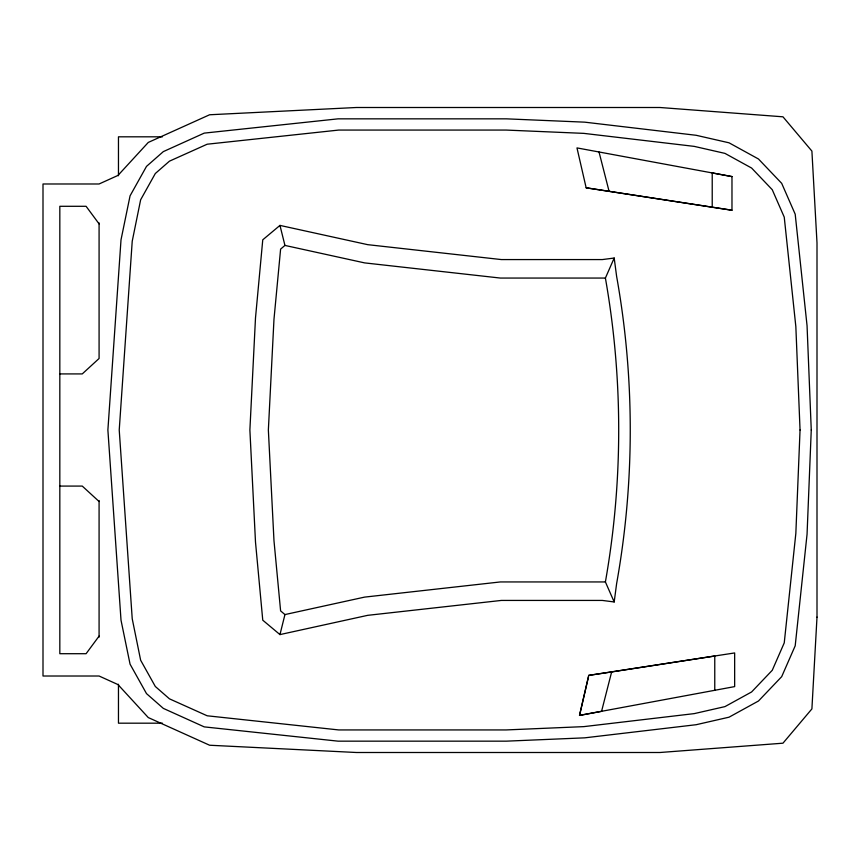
<?xml version="1.0" encoding="UTF-8"?>
<svg xmlns="http://www.w3.org/2000/svg" width="860" height="860" viewBox="0 0 860 860"><rect width="100%" height="100%" fill="white"/><g stroke="black" fill="none" stroke-linecap="round" stroke-linejoin="round"><path stroke-width="1.29" d="M614.191 601.957L616.62 583.607A872.427 872.427 0 0 0 616.62 276.393L614.191 258.043L602.344 259.57L501.38 259.57L367.671 244.659L279.962 225.406L262.762 239.811L255.495 317.953L249.884 430L255.495 542.047L262.762 620.189L279.962 634.594L367.671 615.341L501.38 600.43L602.344 600.43L614.191 601.957L605.397 581.941A874.695 874.695 0 0 0 605.397 278.06L614.191 258.043M611.643 671.939L588.702 675.38L579.522 715.402L601.57 711.327L611.643 671.939L714.767 656.008L714.767 690.29M588.53 676.669L579.522 715.402L734.655 686.603L734.655 652.944L588.702 675.38M279.962 634.594L284.94 614.577L280.607 610.88L273.974 540.639L268.363 430L273.974 319.361L280.607 249.12L284.94 245.423L364.608 262.891L500.359 278.06L605.397 278.06M99.083 636.12L86.086 653.707L59.824 653.707L59.824 206.292L86.086 206.292L99.083 223.879M284.94 614.577L364.608 597.109L500.359 581.941L605.397 581.941M162.411 136.815L118.465 136.815L118.465 175.73M59.824 373.917L82.259 373.917L99.083 358.491L99.083 222.912M59.824 486.083L82.259 486.083L99.083 501.509M162.411 723.185L118.465 723.185L118.465 684.27M731.978 176.59L576.974 147.909L586.154 187.802L731.978 210.238L731.978 176.59L712.22 172.892L712.22 207.185M586.154 187.802L731.978 210.238M599.022 151.983L609.095 191.371M279.962 225.406L284.94 245.423M99.083 500.509L99.083 637.163M800.047 430L795.844 533.383L784.245 642.871L772.258 670.284L751.608 691.956L724.969 706.608L694.246 713.617L583.854 726.625L506.099 729.936L338.733 729.936L207.185 715.789L169.452 698.836L155.305 686.474L140.642 660.211L132.225 618.781L119.228 430L132.225 241.219L140.642 199.789L155.305 173.526L169.452 161.164L207.185 144.211L338.733 130.064L506.099 130.064L583.854 133.375L694.246 146.383L724.969 153.392L751.608 168.044L772.258 189.716L784.245 217.128L795.844 326.617L800.047 430M811.259 430L807.056 534.275L795.199 645.806L781.686 676.659L758.488 700.997L729.043 717.186L696.159 724.711L584.746 737.837L506.357 741.159L338.098 741.159L204.25 726.883L163.335 708.393L146.501 693.611L130.064 664.167L121.013 620.189L107.887 430L121.013 239.811L130.064 195.833L146.501 166.388L163.335 151.607L204.25 133.117L338.098 118.841L506.357 118.841L584.746 122.163L696.159 135.289L729.043 142.814L758.488 159.003L781.686 183.341L795.199 214.194L807.056 325.725L811.259 430M817 617.125L811.904 708.909L782.966 743.191L659.953 752.5L356.448 752.5L209.603 745.233L148.285 717.573L117.949 684.56L99.083 676.014L43 676.014L43 183.986L99.083 183.986L117.949 175.44L148.285 142.427L209.603 114.767L356.448 107.5L659.953 107.5L782.966 116.809L811.904 151.091L817 242.875L817 617.125"/></g></svg>
